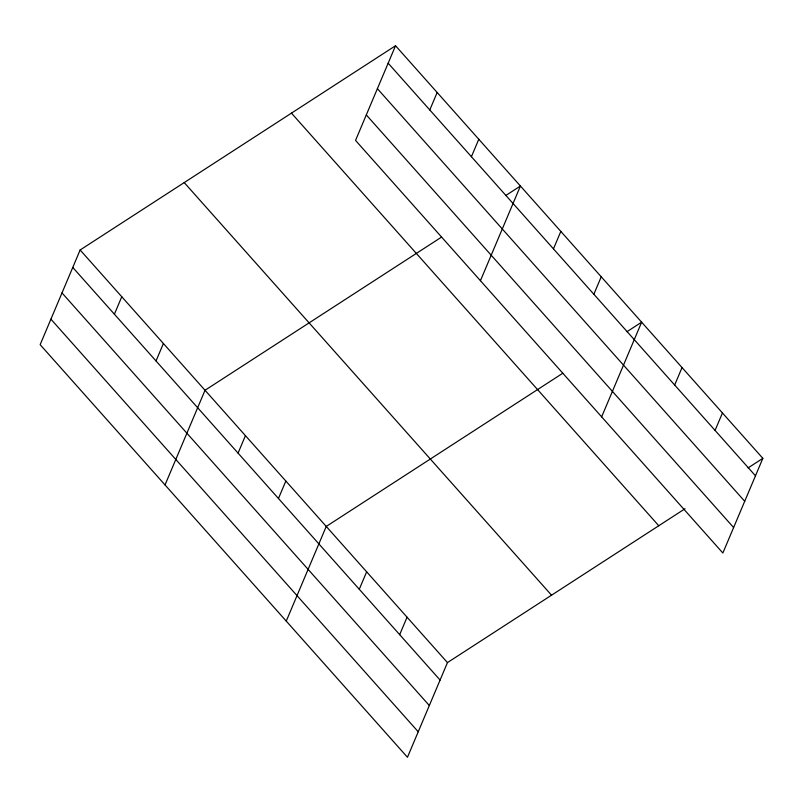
<?xml version="1.0" encoding="UTF-8"?>
<svg xmlns="http://www.w3.org/2000/svg" width="803" height="803" viewBox="0 0 803 803"><rect width="100%" height="100%" fill="white"/><g stroke="black" fill="none" stroke-linecap="round" stroke-linejoin="round"><path stroke-width="1.2" d="M395.538 45.731L355.538 140.405L722.861 553.016L762.85 458.342L395.538 45.731L80.139 249.984L40.15 344.658L407.462 757.269L447.462 662.595L685.049 508.731M114.397 314.204L121.775 296.749M156.023 360.959L163.4 343.503M165.037 484.942L205.026 390.268L441.57 237.086M238.059 453.113L245.437 435.658M429.786 109.951L437.163 92.496M278.46 498.502L285.838 481.047M471.421 156.715L478.789 139.26M286.249 621.11L326.239 526.437L562.783 373.244M480.435 280.689L520.424 186.025L505.699 195.551M359.272 589.272L366.65 571.826M553.458 248.86L560.825 231.405M399.683 634.661L407.051 617.206M593.859 294.249L601.226 276.794M601.648 416.857L641.637 322.184L626.922 331.719M674.671 385.028L682.038 367.573M715.071 430.408L722.449 412.963M748.135 467.878L762.85 458.342M388.16 63.186L755.472 475.798M377.4 88.671L744.712 501.283M366.309 114.919L733.621 527.541M291.459 113.133L658.771 525.744M184.218 182.582L551.541 595.194M80.139 249.984L447.462 662.595M72.772 267.439L440.084 680.051M62.002 292.914L429.324 705.536M50.91 319.172L418.233 731.784"/></g></svg>
